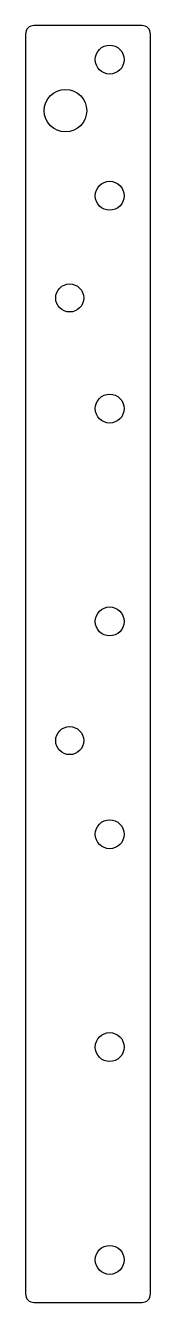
# Model space of a CAD drawing. Extents: x 54 to 69, y -100 to 50.
import ezdxf

# ---------------------------------------------------------------- set-up
doc = ezdxf.new("R2010")
doc.units = 0

msp = doc.modelspace()

# ---------------------------------------------------------------- linework, layer by layer
for p, q in [((68, 50), (55.3, 50)), ((54.3, 49), (54.3, -99)), ((69, -99), (69, 49)), ((55.3, -100), (68, -100))]:
    msp.add_line(p, q)
for centre, radius in [((64.2, 46), 1.7), ((59, 40), 2.5), ((64.2, 30), 1.7), ((59.5, 18), 1.65), ((64.2, 5), 1.7), ((64.2, -20), 1.7), ((59.5, -34), 1.65), ((64.2, -45), 1.7), ((64.2, -70), 1.7), ((64.2, -95), 1.7)]:
    msp.add_circle(centre, radius)
for centre, start, end in [((55.3, 49), 90, 180), ((68, 49), 0, 90), ((55.3, -99), 180, 270), ((68, -99), 270, 360)]:
    msp.add_arc(centre, 1, start, end)

doc.saveas('drawing.dxf')
